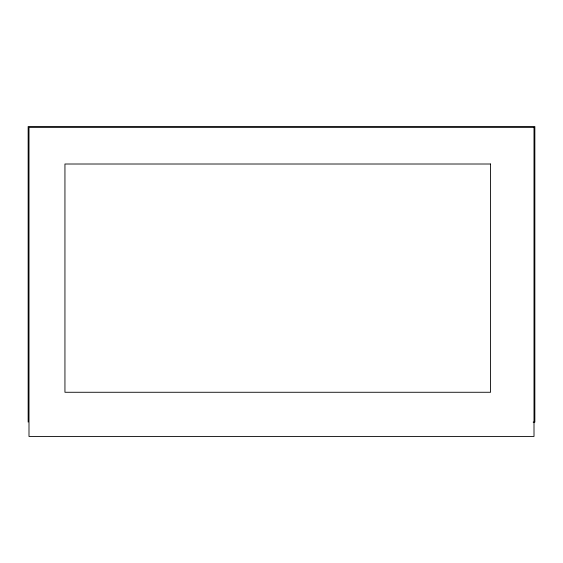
<?xml version="1.0" encoding="UTF-8"?>
<svg xmlns="http://www.w3.org/2000/svg" width="563" height="563" viewBox="0 0 563 563"><rect width="100%" height="100%" fill="white"/><g stroke="black" fill="none" stroke-linecap="round" stroke-linejoin="round"><path stroke-width="0.84" d="M533.161 422.109L534.85 422.109L534.85 126.534L28.15 126.534L28.15 422.109M534.005 127.379L28.995 127.379L28.995 436.466L534.005 436.466L534.005 127.379M490.57 164.009L64.942 164.009L64.942 392.27L490.57 392.27L490.57 164.009"/></g></svg>
